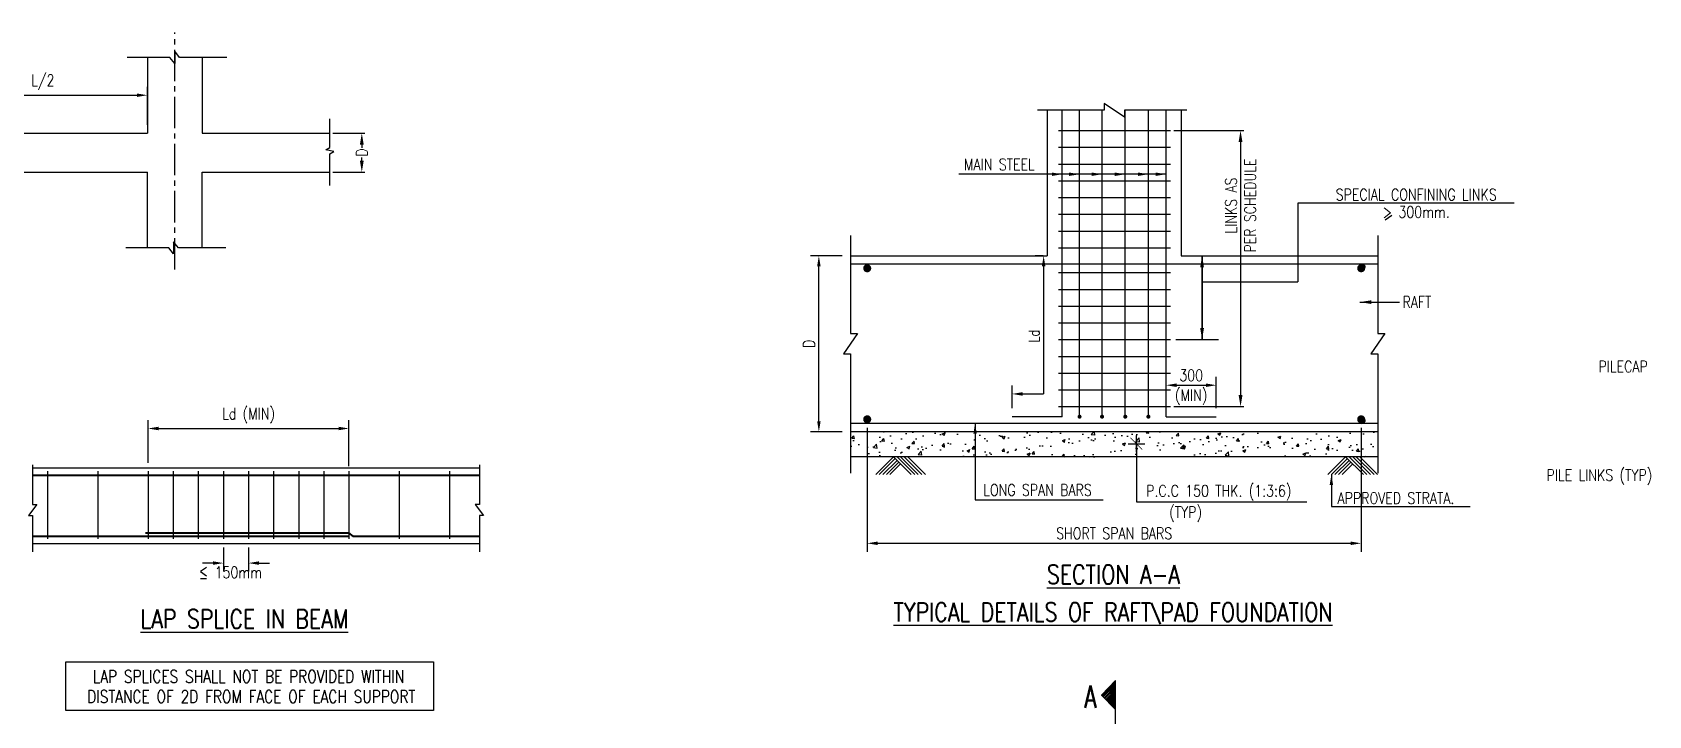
# Model space of a CAD drawing. Extents: x 455722 to 1142355, y -625363 to -272741.
# Drawn here: x 547374 to 585997, y -324056 to -307737 of the extents above; entities that cross this region are included whole.
import ezdxf
from ezdxf.enums import TextEntityAlignment as Align
from ezdxf.lldxf.tags import DXFTag

# ---------------------------------------------------------------- set-up
doc = ezdxf.new("R2010")
doc.units = 0
doc.header["$LTSCALE"] = 500
doc.header["$MEASUREMENT"] = 0
doc.linetypes.add('CENTER2', pattern=[1.125, 0.75, -0.125, 0.125, -0.125])
doc.layers.get('DEFPOINTS').update_dxf_attribs({"color": 4})
for name, color, linetype in [('CEN', 8, 'CENTER'), ('COL', 1, 'Continuous'), ('col & circal', 8, 'CENTER2'), ('CUTOUT2', 9, 'Continuous'), ('DIM', 5, 'Continuous'), ('DIM1', 5, 'Continuous'), ('FRAME', 6, 'Continuous'), ('LINK', 2, 'Continuous'), ('MISC', 5, 'Continuous'), ('NO. SECTION', 1, 'Continuous'), ('P.C.C', 8, 'Continuous'), ('RING', 4, 'Continuous'), ('S-CONCRET LINE', 4, 'Continuous'), ('S-DIM-1', 5, 'Continuous'), ('S-REINFORCEMENT', 6, 'Continuous'), ('S-TEXT-1', 4, 'Continuous'), ('S-TITLE', 6, 'Continuous'), ('TEXT1', 2, 'Continuous'), ('TXT', 4, 'Continuous')]:
    doc.layers.add(name, color=color, linetype=linetype)
doc.styles.add('ROMANS', font='r.shx', dxfattribs={"width": 0.8, "height": 275, "bigfont": 'bigfont.shx'})
tags = doc.linetypes.add('CENTER', pattern=[2, 1.25, -0.25, 0.25, -0.25]).pattern_tags.tags
tags[10:11] = [DXFTag(74, 4), DXFTag(75, 0), DXFTag(340, '0'), DXFTag(46, 1.0), DXFTag(50, 0.0), DXFTag(44, 0.0), DXFTag(45, 0.0)]
tags[8:9] = [DXFTag(74, 4), DXFTag(75, 0), DXFTag(340, '0'), DXFTag(46, 1.0), DXFTag(50, 0.0), DXFTag(44, 0.0), DXFTag(45, 0.0)]
tags[6:7] = [DXFTag(74, 4), DXFTag(75, 0), DXFTag(340, '0'), DXFTag(46, 1.0), DXFTag(50, 0.0), DXFTag(44, 0.0), DXFTag(45, 0.0)]
tags[4:5] = [DXFTag(74, 4), DXFTag(75, 0), DXFTag(340, '0'), DXFTag(46, 1.0), DXFTag(50, 0.0), DXFTag(44, 0.0), DXFTag(45, 0.0)]
doc.dimstyles.new('Copy of INT2TIMES', dxfattribs={"dimtxt": 300, "dimasz": 275, "dimexe": 75, "dimexo": 75, "dimgap": 40, "dimtad": 1, "dimdec": 0, "dimlfac": 0.5, "dimrnd": 5, "dimzin": 0, "dimdsep": 46, "dimtxsty": 'ROMANS', "dimcen": -1, "dimclrd": 5, "dimclre": 5, "dimclrt": 4, "dimadec": 0, "dimazin": 0, "dimtfac": 1, "dimtdec": 0, "dimtix": 1, "dimtofl": 0, "dimtmove": 2, "dimatfit": 3, "dimfxl": 0, "dimtolj": 1, "dimtzin": 0, "dimarcsym": 0})
doc.dimstyles.new('dim100', dxfattribs={"dimtxt": 250, "dimasz": 250, "dimexe": 200, "dimexo": 200, "dimgap": 100, "dimtad": 1, "dimdec": 0, "dimzin": 0, "dimdsep": 46, "dimtxsty": 'ROMANS', "dimcen": 0, "dimclrd": 5, "dimclre": 5, "dimclrt": 4, "dimadec": 0, "dimazin": 0, "dimtfac": 1, "dimtdec": 0, "dimtix": 1, "dimtofl": 0, "dimtmove": 2, "dimatfit": 3, "dimfxl": 0, "dimtolj": 1, "dimtzin": 0, "dimlwd": -1, "dimlwe": -1, "dimarcsym": 0})
doc.dimstyles.new('dim25', dxfattribs={"dimtxt": 250, "dimasz": 250, "dimexe": 200, "dimexo": 200, "dimgap": 100, "dimtad": 1, "dimdec": 0, "dimlfac": 0.25, "dimzin": 0, "dimdsep": 46, "dimtxsty": 'ROMANS', "dimcen": 0, "dimclrd": 5, "dimclre": 5, "dimclrt": 4, "dimadec": 0, "dimazin": 0, "dimtfac": 1, "dimtdec": 0, "dimtix": 1, "dimtofl": 0, "dimtmove": 2, "dimatfit": 3, "dimfxl": 0, "dimtolj": 1, "dimtzin": 0, "dimlwd": -1, "dimlwe": -1, "dimarcsym": 0})
doc.dimstyles.new('INT$7', dxfattribs={"dimtxt": 9, "dimasz": 8, "dimexe": 8, "dimexo": 3, "dimgap": 2, "dimtad": 1, "dimdec": 0, "dimzin": 0, "dimdsep": 46, "dimtxsty": 'ROMANS', "dimblk": 'DIMTICK', "dimcen": -0.25, "dimclrd": 5, "dimclre": 5, "dimclrt": 4, "dimadec": 0, "dimazin": 0, "dimtfac": 1, "dimtdec": 0, "dimtix": 1, "dimtofl": 0, "dimtmove": 2, "dimatfit": 3, "dimldrblk": 'DIMTICK', "dimfxl": 0, "dimtolj": 1, "dimtzin": 0, "dimarcsym": 0})

# ---------------------------------------------------------------- blocks, each defined once
blk = doc.blocks.new('*D50')
at = {"layer": 'DEFPOINTS', "color": 0, "transparency": 16777216}
for p in [(554940.3539177475, -317197.9257922317), (550140.3539177475, -318219.5636141989), (554940.3539177475, -318300.8436141992)]:
    blk.add_point(p, dxfattribs=at)
at = {"layer": 'S-DIM-1', "color": 5, "transparency": 16777216}
for p, q in [((550140.3539177475, -318019.5636141989), (550140.3539177475, -316997.9257922317)), ((554940.3539177475, -318100.8436141992), (554940.3539177475, -316997.9257922317)), ((550390.3539177475, -317197.9257922317), (554690.3539177475, -317197.9257922317))]:
    blk.add_line(p, q, dxfattribs=at)
for points in [[(550390.3539177475, -317156.259125565), (550390.3539177475, -317239.5924588984), (550140.3539177475, -317197.9257922317)], [(554690.3539177475, -317156.259125565), (554690.3539177475, -317239.5924588984), (554940.3539177475, -317197.9257922317)]]:
    blk.add_solid(points, dxfattribs=at)
at = {"layer": 'S-DIM-1', "color": 4, "transparency": 16777216, "insert": (552540.3539177475, -316888.4019827079), "char_height": 275, "attachment_point": 5, "style": 'ROMANS'}
blk.add_mtext('\\A1;Ld (MIN)', dxfattribs=at)
blk = doc.blocks.new('*D51')
at = {"layer": 'DEFPOINTS', "color": 0, "transparency": 16777216}
for p in [(551940.3539177466, -319836.1236141999), (552540.3539177484, -319836.1236141999), (552540.3539177484, -320412.2330641821)]:
    blk.add_point(p, dxfattribs=at)
at = {"layer": 'S-DIM-1', "color": 5, "transparency": 16777216}
for p, q in [((551940.3539177466, -320036.1236141999), (551940.3539177466, -320612.2330641821)), ((552540.3539177484, -320036.1236141999), (552540.3539177484, -320612.2330641821)), ((551690.3539177466, -320412.2330641821), (551440.3539177466, -320412.2330641821)), ((552790.3539177484, -320412.2330641821), (553040.3539177484, -320412.2330641821))]:
    blk.add_line(p, q, dxfattribs=at)
for points in [[(551690.3539177466, -320370.5663975154), (551690.3539177466, -320453.8997308488), (551940.3539177466, -320412.2330641821)], [(552790.3539177484, -320370.5663975154), (552790.3539177484, -320453.8997308488), (552540.3539177484, -320412.2330641821)]]:
    blk.add_solid(points, dxfattribs=at)
at = {"layer": 'S-DIM-1', "color": 4, "transparency": 16777216, "insert": (552033.2779879661, -320634.7095825309), "char_height": 275, "attachment_point": 5, "style": 'ROMANS'}
blk.add_mtext('\\A1; {\\H1.0833x;≤\\H0.9231x; 150mm}', dxfattribs=at)
blk = doc.blocks.new('*D152')
at = {"layer": 'DEFPOINTS', "color": 0, "ltscale": 2, "transparency": 16777216}
for p in [(554483.2909680668, -310141.6511705411), (555246.9577370638, -310141.6511705411), (554483.2909680668, -311075.2873114762)]:
    blk.add_point(p, dxfattribs=at)
at = {"layer": 'DIM', "color": 5, "lineweight": -2, "ltscale": 2, "transparency": 16777216}
for p, q in [((554558.2909680668, -310141.6511705411), (555321.9577370638, -310141.6511705411)), ((555246.9577370638, -310416.6511705411), (555246.9577370638, -310495.1359076786)), ((555246.9577370638, -310800.2873114762), (555246.9577370638, -310721.8025743453)), ((554558.2909680668, -311075.2873114762), (555321.9577370638, -311075.2873114762))]:
    blk.add_line(p, q, dxfattribs=at)
at = {"layer": 'DIM', "color": 5, "ltscale": 2, "transparency": 16777216}
for points in [[(555201.1244037304, -310416.6511705411), (555292.7910703971, -310416.6511705411), (555246.9577370638, -310141.6511705411)], [(555201.1244037304, -310800.2873114762), (555292.7910703971, -310800.2873114762), (555246.9577370638, -311075.2873114762)]]:
    blk.add_solid(points, dxfattribs=at)
at = {"layer": 'DIM', "color": 4, "ltscale": 2, "transparency": 16777216, "insert": (555246.9577370647, -310608.4692410119), "char_height": 275, "attachment_point": 5, "rotation": 90, "style": 'ROMANS'}
blk.add_mtext('\\A1;{D}', dxfattribs=at)
blk = doc.blocks.new('*D159')
at = {"layer": 'DEFPOINTS', "color": 0, "transparency": 16777216}
for p in [(550123.3005910756, -309238.3729646509), (545123.3005910756, -310141.6511705411), (550123.3005910756, -310141.6511705411)]:
    blk.add_point(p, dxfattribs=at)
at = {"layer": 'S-DIM-1', "color": 5, "transparency": 16777216}
for p, q in [((545123.3005910756, -309941.6511705411), (545123.3005910756, -309038.3729646509)), ((545373.3005910756, -309238.3729646509), (549873.3005910756, -309238.3729646509)), ((550123.3005910756, -309941.6511705411), (550123.3005910756, -309038.3729646509))]:
    blk.add_line(p, q, dxfattribs=at)
for points in [[(545373.3005910756, -309196.7062979842), (545373.3005910756, -309280.0396313175), (545123.3005910756, -309238.3729646509)], [(549873.3005910756, -309196.7062979842), (549873.3005910756, -309280.0396313175), (550123.3005910756, -309238.3729646509)]]:
    blk.add_solid(points, dxfattribs=at)
at = {"layer": 'S-DIM-1', "color": 4, "transparency": 16777216, "insert": (547623.3005910756, -308928.8491551271), "char_height": 275, "attachment_point": 5, "style": 'ROMANS'}
blk.add_mtext('\\A1;L/2', dxfattribs=at)
blk = doc.blocks.new('*D206')
at = {"layer": 'DEFPOINTS', "color": 0, "transparency": 16777216}
for p in [(566168.3416172678, -313074.698558556), (566925.1747494468, -313074.698558556), (566925.1747494477, -317274.698558556)]:
    blk.add_point(p, dxfattribs=at)
at = {"layer": 'DIM', "color": 5, "transparency": 16777216}
for p, q in [((566725.1747494468, -313074.698558556), (565968.3416172678, -313074.698558556)), ((566168.3416172678, -317024.698558556), (566168.3416172678, -313324.698558556)), ((566725.1747494477, -317274.698558556), (565968.3416172678, -317274.698558556))]:
    blk.add_line(p, q, dxfattribs=at)
for points in [[(566126.6749506012, -313324.698558556), (566210.0082839344, -313324.698558556), (566168.3416172678, -313074.698558556)], [(566126.6749506012, -317024.698558556), (566210.0082839344, -317024.698558556), (566168.3416172678, -317274.698558556)]]:
    blk.add_solid(points, dxfattribs=at)
at = {"layer": 'DIM', "color": 4, "transparency": 16777216, "insert": (565930.8416172679, -315174.698558556), "char_height": 275, "attachment_point": 5, "rotation": 90, "style": 'ROMANS'}
blk.add_mtext('\\A1;D', dxfattribs=at)
blk = doc.blocks.new('*D207')
at = {"layer": 'DEFPOINTS', "color": 0, "ltscale": 2, "transparency": 16777216}
for p in [(574572.9831985253, -310081.3724078464), (574572.9831985196, -316674.698558556), (576244.3093826582, -316674.698558556)]:
    blk.add_point(p, dxfattribs=at)
at = {"layer": 'DIM', "color": 5, "lineweight": -2, "ltscale": 2, "transparency": 16777216}
for p, q in [((574647.9831985253, -310081.3724078464), (576319.3093826582, -310081.3724078464)), ((576244.3093826582, -310356.3724078464), (576244.3093826582, -316399.698558556)), ((574647.9831985196, -316674.698558556), (576319.3093826582, -316674.698558556))]:
    blk.add_line(p, q, dxfattribs=at)
at = {"layer": 'DIM', "color": 5, "ltscale": 2, "transparency": 16777216}
for points in [[(576198.4760493248, -310356.3724078464), (576290.1427159916, -310356.3724078464), (576244.3093826582, -310081.3724078464)], [(576198.4760493248, -316399.698558556), (576290.1427159916, -316399.698558556), (576244.3093826582, -316674.698558556)]]:
    blk.add_solid(points, dxfattribs=at)
at = {"layer": 'DIM', "color": 4, "ltscale": 2, "transparency": 16777216, "insert": (576244.3093826583, -311874.1672490566), "char_height": 275, "attachment_point": 5, "rotation": 90, "style": 'ROMANS'}
blk.add_mtext('\\A1;LINKS AS \\PPER SCHEDULE', dxfattribs=at)
blk = doc.blocks.new('*D208')
at = {"layer": 'DEFPOINTS', "color": 0, "transparency": 16777216}
for p in [(575665.174749444, -316164.1155685751), (574465.174749444, -316915.698558556), (575665.174749444, -316915.698558556)]:
    blk.add_point(p, dxfattribs=at)
at = {"layer": 'DIM', "color": 5, "transparency": 16777216}
for p, q in [((574465.174749444, -316715.698558556), (574465.174749444, -315964.1155685751)), ((574715.174749444, -316164.1155685751), (575415.174749444, -316164.1155685751)), ((575665.174749444, -316715.698558556), (575665.174749444, -315964.1155685751))]:
    blk.add_line(p, q, dxfattribs=at)
for points in [[(574715.174749444, -316122.4489019084), (574715.174749444, -316205.7822352418), (574465.174749444, -316164.1155685751)], [(575415.174749444, -316122.4489019084), (575415.174749444, -316205.7822352418), (575665.174749444, -316164.1155685751)]]:
    blk.add_solid(points, dxfattribs=at)
at = {"layer": 'DIM', "color": 4, "transparency": 16777216, "char_height": 275, "style": 'ROMANS'}
for s, insert, attachment_point in [('\\A1;300', (575065.174749444, -316064.1155685751), 8), ('\\A1;(MIN)', (575065.174749444, -316264.1155685751), 2)]:
    blk.add_mtext(s, dxfattribs=dict(at, insert=insert, attachment_point=attachment_point))
blk = doc.blocks.new('DIMTICK')
for p, q in [((-1, 0), (1, 0)), ((0, 1), (0, -1))]:
    blk.add_line(p, q)
at = {"color": 2, "const_width": 0.1}
blk.add_lwpolyline([(0.7071067811865461, 0.7071067811865461), (-0.7071067811865479, -0.7071067811865461)], dxfattribs=at)
blk = doc.blocks.new('*D209')
at = {"layer": 'DEFPOINTS', "color": 0, "transparency": 16777216}
for p in [(567323.3372513882, -316978.1362735034), (579127.0122475063, -316978.1362735034), (579127.0122475063, -319939.9067839026)]:
    blk.add_point(p, dxfattribs=at)
at = {"layer": 'DIM', "color": 5, "transparency": 16777216}
for p, q in [((567323.3372513882, -317178.1362735034), (567323.3372513882, -320139.9067839026)), ((579127.0122475063, -317178.1362735034), (579127.0122475063, -320139.9067839026)), ((567573.3372513882, -319939.9067839026), (578877.0122475063, -319939.9067839026))]:
    blk.add_line(p, q, dxfattribs=at)
for points in [[(567573.3372513882, -319898.2401172359), (567573.3372513882, -319981.5734505693), (567323.3372513882, -319939.9067839026)], [(578877.0122475063, -319898.2401172359), (578877.0122475063, -319981.5734505693), (579127.0122475063, -319939.9067839026)]]:
    blk.add_solid(points, dxfattribs=at)
at = {"layer": 'DIM', "color": 4, "transparency": 16777216, "insert": (573225.1747494473, -319702.4067839026), "char_height": 275, "attachment_point": 5, "style": 'ROMANS'}
blk.add_mtext('\\A1;SHORT SPAN BARS', dxfattribs=at)

msp = doc.modelspace()

# ---------------------------------------------------------------- hatches: boundary and pattern name
at = {"layer": 'NO. SECTION', "ltscale": 5}
h = msp.add_hatch(dxfattribs=at)
h.set_pattern_fill('ANSI31', color=256, scale=220.6809137941332, angle=89.99999999999994, style=0)
h.set_pattern_definition([(224.9999999999999, (575613.8696618025, -232795.3387201431), (-19.50562132778443, 19.50562132778446), [])])
h.paths.add_polyline_path([(572918.0521957497, -323563.198686437), (573259.9777084764, -323215.2110989022), (573259.9777084764, -323911.1862739703)])
at = {"layer": 'P.C.C', "linetype": 'Continuous'}
h = msp.add_hatch(dxfattribs=at)
h.set_pattern_fill('AR-CONC', color=8, scale=100, style=0)
h.set_pattern_definition([(49.99999999999999, (-118109.3252977303, -406244.1155836793), (717.2601826007532, -62.75213498259502), [75, -825]), (355, (-118109.3252977303, -406244.1155836793), (-138.751333613, 752.1921337000117), [60, -660]), (100.4514, (-118049.55361773, -406249.3449236784), (578.5093817140216, 689.4395420609535), [63.74018999999961, -701.1421119999931]), (46.18419999999999, (-118109.3252977303, -406044.1155836793), (1067.241048625644, -165.5190143290179), [112.4999999999997, -1237.499999999996]), (96.63559999999971, (-118020.3885527302, -406057.9088906782), (934.6627055487033, 974.1178709004416), [95.61028799999953, -1051.712999999991]), (351.1842000000001, (-118109.3252977303, -406044.1155836793), (934.6619451336273, 974.1186009253246), [90, -990]), (21, (-118009.3252977312, -406094.1155836793), (596.9070521184617, -402.6188906653386), [75, -825]), (326, (-118009.3252977312, -406094.1155836793), (243.3153319215817, 725.150045046853), [60, -660]), (71.45140000000002, (-117959.5830647305, -406127.6671896783), (840.2226285814899, 322.5304967099523), [63.74018999999966, -701.1421119999944]), (37.50000000000001, (-118109.3252977303, -406244.1155836793), (12.15985531729071, 332.8938538313115), [0, -652, 0, -670, 0, -662.5]), (7.499999999999999, (-118109.3252977303, -406244.1155836793), (263.0695374421486, 394.4117118823602), [0, -382, 0, -637, 0, -252.5]), (327.5, (-118332.3252977303, -406244.1155836793), (533.8224361724093, -22.55487173437976), [0, -250, 0, -780, 0, -1035]), (317.5, (-118432.3252977303, -406244.1155836793), (583.1861693423863, 100.1049823323176), [0, -325, 0, -518, 0, -735])])
h.paths.add_polyline_path([(566925.1747494476, -317274.698558556), (566925.1747494476, -317874.698558556), (571180.0619347065, -317874.698558556), (571180.0619347065, -317274.698558556)])
h.paths.add_polyline_path([(579525.1747494476, -317874.698558556), (579525.1747494478, -317274.698558556), (571180.0619347065, -317274.698558556), (571180.0619347065, -317874.698558556)])

# ---------------------------------------------------------------- linework, layer by layer
at = {"layer": 'CEN', "linetype": 'Continuous'}
msp.add_line((574694.9411127593, -315074.698558556), (575713.9411127584, -315074.698558556), dxfattribs=at)
at = {"layer": 'COL', "linetype": 'Continuous', "const_width": 48}
for points in [[(572372.950436265, -316915.698558556, 1), (572420.950436265, -316915.698558556, 1)], [(572911.3680434066, -316915.698558556, 0.9999999999999998), (572959.3680434066, -316915.698558556, 1)], [(573466.1940969413, -316915.698558556, 1), (573514.1940969403, -316915.698558556, 1)], [(574018.8058936333, -316915.698558556, 0.9999999999999998), (574066.8058936333, -316915.698558556, 1)]]:
    msp.add_lwpolyline(points, format="xyb", close=True, dxfattribs=at)
at = {"layer": 'col & circal', "linetype": 'CENTER2', "ltscale": 2}
msp.add_line((550777.682326339, -313400.8187654586), (550777.682326339, -307736.6944783401), dxfattribs=at)
at = {"layer": 'CUTOUT2', "linetype": 'Continuous', "elevation": -1.160085e-10}
for points in [[(552024.7014595538, -308335.755812462), (550890.1670550441, -308335.7319646743), (550777.6823263362, -308190.1332351076), (550777.6823263362, -308480.0562824118), (550662.3473726816, -308335.7319646743), (549637.7598549274, -308335.7649667971)], [(554483.2860702339, -311391.4164010398), (554483.3019687606, -310635.0601313668), (554580.3677884701, -310579.013414707), (554387.085756934, -310541.1272097491), (554483.3019687606, -310483.180343125), (554483.2799673441, -309800.1219979562)], [(551997.9484368216, -312881.8510699826), (550863.414032311, -312881.827222195), (550750.929303604, -312736.2284926292), (550750.929303604, -313026.1515399329), (550635.5943499485, -312881.827222195), (549611.0068321961, -312881.8602243178)]]:
    msp.add_lwpolyline(points, dxfattribs=at)
at = {"layer": 'DIM'}
for p, q in [((582780.0568654162, -311820.2610560005), (577611.3033851252, -311820.2610560005)), ((577611.3033851252, -311820.2610560005), (577611.3033851252, -313698.0654268112)), ((575325.2745276847, -313698.0654268112), (577611.3033851252, -313698.0654268112))]:
    msp.add_line(p, q, dxfattribs=at)
at = {"layer": 'DIM', "color": 5}
for p, q in [((571526.3093826582, -313074.698558556), (571339.3093826582, -313074.698558556)), ((571539.3093826582, -313324.698558556), (571539.3093826582, -316372.9113608432)), ((570785.1747494477, -316715.698558556), (570785.1747494477, -316172.9113608432)), ((571035.1747494477, -316372.9113608432), (571539.3093826582, -316372.9113608432))]:
    msp.add_line(p, q, dxfattribs=at)
at = {"layer": 'DIM', "color": 8}
for points in [[(574959.1157230884, -309598.5811969825), (573468.5831843803, -309598.5811969825), (573468.5831843803, -309764.9453892895), (572981.7663145114, -309432.2170046736), (572981.7663145114, -309598.5811969825), (571393.4719831818, -309598.5811969824)], [(566925.1747494477, -312590.8899543257), (566925.1747494477, -314931.2901236216), (567091.5389417547, -314931.2901236216), (566758.8105571389, -315418.1069934905), (566925.1747494477, -315418.1069934905), (566925.1747494477, -318263.4978194836)], [(579525.1747494477, -312590.8899543257), (579525.1747494477, -314931.2901236216), (579691.5389417547, -314931.2901236216), (579358.8105571389, -315418.1069934905), (579525.1747494477, -315418.1069934905), (579525.1747494477, -318263.4978194836)]]:
    msp.add_lwpolyline(points, dxfattribs=at)
at = {"layer": 'DIM', "color": 5}
for points in [[(571497.6427159931, -313324.698558556), (571580.9760493243, -313324.698558556), (571539.3093826582, -313074.698558556)], [(571035.1747494477, -316331.2446941762), (571035.1747494477, -316414.5780275102), (570785.1747494477, -316372.9113608432)]]:
    msp.add_solid(points, dxfattribs=at)
at = {"layer": 'DIM1', "elevation": -1.160391e-10}
msp.add_lwpolyline([(548171.3234659766, -322774.1177870617), (556961.0646505037, -322774.1177870617), (556961.0646505037, -323935.1006693998), (548171.3234659766, -323935.1006693998)], close=True, dxfattribs=at)
at = {"layer": 'FRAME'}
for centre, start, end in [((579145.1747494468, -313354.698558556), 0, 90), ((579145.1747494468, -316994.698558556), 270, 0)]:
    msp.add_arc(centre, 80, start, end, dxfattribs=at)
at = {"layer": 'LINK'}
for p, q in [((571892.4371939757, -310081.3724078455), (574572.9831985253, -310081.3724078464)), ((571892.4371939756, -310481.3724078455), (574572.9831985252, -310481.3724078464)), ((571892.4371939754, -310881.3724078455), (574572.983198525, -310881.3724078464)), ((571892.4371939753, -311281.3724078454), (574572.9831985249, -311281.3724078463)), ((571892.4371939752, -311681.3724078454), (574572.9831985248, -311681.3724078463)), ((571892.4371939751, -312081.3724078454), (574572.9831985247, -312081.3724078463)), ((571892.437193975, -312481.3724078453), (574572.9831985246, -312481.3724078463)), ((571892.4371939728, -312881.3724078453), (574572.9831985242, -312881.3724078463)), ((571892.4371939746, -313474.698558556), (574572.9831985242, -313474.698558557)), ((571892.4371939746, -313874.698558556), (574572.9831985242, -313874.698558556)), ((571892.4371939746, -314274.698558556), (574572.9831985242, -314274.698558556)), ((571892.4371939746, -314674.698558556), (574572.9831985242, -314674.698558556)), ((571892.4371939728, -315074.698558556), (574572.9831985233, -315074.698558556)), ((571892.4371939728, -315474.698558556), (574572.9831985233, -315474.698558556)), ((571892.4371939728, -315874.698558556), (574572.9831985233, -315874.698558556)), ((571892.4371939728, -316274.698558556), (574572.9831985233, -316274.698558556)), ((571892.437193969, -316674.698558556), (574572.9831985196, -316674.698558556))]:
    msp.add_line(p, q, dxfattribs=at)
at = {"layer": 'MISC', "elevation": -1.160391e-10}
for points in [[(547378.3899180673, -318069.179169469), (547378.3899180673, -319015.5185478609), (547484.7489540686, -319015.5185478609), (547280.2122549887, -319277.6062442428), (547378.3899180673, -319277.6062442428), (547378.3899180673, -320139.6704273629)], [(558059.4379174279, -318069.179169469), (558059.4379174279, -319015.5185478609), (557953.0788814265, -319015.5185478609), (558157.6155805064, -319277.6062442428), (558059.4379174279, -319277.6062442428), (558059.4379174279, -320139.6704273629)]]:
    msp.add_lwpolyline(points, dxfattribs=at)
at = {"layer": 'NO. SECTION'}
for p, q in [((573259.9777084764, -323215.2110989022), (572918.0521957497, -323563.198686437)), ((573259.9777084764, -324255.6692374556), (573259.9777084764, -323215.2110989022)), ((573259.9777084764, -323911.1862739703), (572918.0521957497, -323563.198686437))]:
    msp.add_line(p, q, dxfattribs=at)
at = {"layer": 'P.C.C', "color": 8, "linetype": 'Continuous'}
for p, q in [((579525.1747494477, -317274.698558556), (566925.1747494477, -317274.698558556)), ((579525.1747494477, -317874.698558556), (566925.1747494477, -317874.698558556))]:
    msp.add_line(p, q, dxfattribs=at)
at = {"layer": 'RING', "linetype": 'Continuous'}
for p, q in [((567526.5989237205, -318298.9626272671), (567950.8629924321, -317874.698558556)), ((567611.4517374636, -318298.9626272671), (567993.2893993036, -317917.1249654271)), ((567696.3045512029, -318298.9626272671), (568035.7158061742, -317959.5513722996)), ((567781.1573649478, -318298.9626272671), (568078.1422130457, -318001.9777791692)), ((567866.010178689, -318298.9626272671), (568120.5686199173, -318044.4041860412)), ((568375.1270611436, -318298.9626272671), (567950.8629924321, -317874.698558556)), ((568459.9798748858, -318298.9626272671), (568035.7158061742, -317874.698558556)), ((568544.8326886279, -318298.9626272671), (568120.5686199173, -317874.698558556)), ((568629.6855023709, -318298.9626272671), (568205.4214336594, -317874.698558556)), ((568714.5383161131, -318298.9626272671), (568290.2742474015, -317874.698558556)), ((578330.4565488161, -318298.9626272671), (578754.7206175285, -317874.698558556)), ((578415.3093625591, -318298.9626272671), (578797.147024401, -317917.1249654271)), ((578500.1621763012, -318298.9626272671), (578839.5734312716, -317959.5513722996)), ((578585.0149900434, -318298.9626272685), (578881.9998381422, -318001.9777791701)), ((578669.8678037864, -318298.9626272685), (578924.4262450146, -318044.4041860412)), ((579178.9846862401, -318298.9626272685), (578754.7206175276, -317874.698558556)), ((579263.8374999822, -318298.9626272671), (578839.5734312716, -317874.698558556)), ((579348.6903137253, -318298.9626272685), (578924.4262450146, -317874.698558556)), ((579433.5431274674, -318298.9626272671), (579009.2790587558, -317874.698558556)), ((579518.3959412114, -318298.9626272671), (579094.1318724989, -317874.698558556))]:
    msp.add_line(p, q, dxfattribs=at)
at = {"layer": 'S-CONCRET LINE', "color": 130}
for p, q in [((550123.3005910728, -308335.0947587602), (550123.3005910728, -310141.6511705411)), ((551432.0640616042, -308335.0947587602), (551432.0640616042, -310141.6511705411)), ((540123.3005910756, -310141.6511705411), (550123.3005910728, -310141.6511705411)), ((551432.0640616042, -310141.6511705411), (554483.2909680668, -310141.6511705411)), ((540123.3005910756, -311075.2873114762), (550123.3005910728, -311075.2873114762)), ((550123.3005910728, -312881.8437232561), (550123.3005910728, -311075.2873114762)), ((551432.0640616042, -311075.2873114762), (554483.2909680668, -311075.2873114762)), ((551432.0640616042, -312881.8437232561), (551432.0640616042, -311075.2873114762)), ((547378.3899180673, -318140.8436141992), (558059.4379174279, -318140.8436141992)), ((547378.3899180673, -319940.8436142001), (558059.4379174279, -319940.8436142001))]:
    msp.add_line(p, q, dxfattribs=at)
at = {"layer": 'S-CONCRET LINE', "color": 130, "linetype": 'Continuous'}
for p, q in [((571625.1747494459, -309598.5811969824), (571625.1747494459, -313074.698558556)), ((574825.1747494468, -309598.5811969825), (574825.1747494459, -313074.698558556)), ((566925.1747494468, -313074.698558556), (571625.1747494459, -313074.698558556)), ((574825.1747494458, -313074.698558556), (579525.1747494468, -313074.698558556))]:
    msp.add_line(p, q, dxfattribs=at)
at = {"layer": 'S-REINFORCEMENT'}
for p, q in [((571985.1747494477, -316915.698558556), (571985.1747494461, -309598.5811969824)), ((572396.950436265, -316879.9636919504), (572396.9504362668, -309598.5811969825)), ((572935.3680434066, -316879.9636919504), (572935.3680434083, -309598.5811969825)), ((573490.1940969431, -316879.9636919504), (573490.1940969437, -309598.5811969825)), ((574042.8058936314, -316879.9636919504), (574042.8058936333, -309598.5811969825)), ((574465.174749444, -316915.698558556), (574465.1747494454, -309598.5811969825)), ((579525.1747494477, -313274.698558556), (566925.1747494477, -313274.698558556)), ((579525.1747494477, -317074.698558556), (566925.1747494477, -317074.698558556)), ((571985.1747494477, -316915.698558556), (570785.1747494477, -316915.698558556)), ((574465.174749444, -316915.698558556), (575665.174749444, -316915.698558556)), ((547740.3539177475, -318219.5636141989), (547740.3539177475, -319836.1236141999)), ((548940.3539177475, -318219.5636141989), (548940.3539177475, -319836.1236141999)), ((550140.3539177475, -318219.5636141989), (550140.3539177475, -319836.1236141999)), ((550740.3539177466, -318219.5636141989), (550740.3539177466, -319836.1236141999)), ((551340.3539177484, -318219.5636141989), (551340.3539177484, -319836.1236141999)), ((551940.3539177466, -318219.5636141989), (551940.3539177466, -319836.1236141999)), ((552540.3539177484, -318219.5636141989), (552540.3539177484, -319836.1236141999)), ((553140.3539177475, -318219.5636141989), (553140.3539177475, -319836.1236141999)), ((553740.3539177484, -318219.5636141989), (553740.3539177484, -319836.1236141999)), ((554340.3539177466, -318219.5636141989), (554340.3539177466, -319836.1236141999)), ((554940.3539177475, -318219.5636141989), (554940.3539177475, -319836.1236141999)), ((556140.3539177475, -318219.5636141989), (556140.3539177475, -319836.1236141999)), ((557340.3539177475, -318219.5636141989), (557340.3539177475, -319836.1236141999)), ((554940.3539177475, -319680.8436141992), (555039.5767962064, -319760.8436141992)), ((554940.3539177475, -319700.8436141992), (555039.5767962064, -319780.8436141992)), ((555039.5767962064, -319760.8436141992), (558059.4379174279, -319760.8436141992))]:
    msp.add_line(p, q, dxfattribs=at)
at = {"layer": 'S-REINFORCEMENT', "linetype": 'Continuous', "const_width": 96}
for points in [[(567275.3372513882, -313371.2608436086, -1), (567371.3372513882, -313371.2608436086, -1)], [(579175.0122475063, -313371.2608436086, 1), (579079.0122475054, -313371.2608436086, 1)], [(567275.3372513882, -316978.1362735034, 1), (567371.3372513882, -316978.1362735034, 1)], [(579175.0122475063, -316978.1362735034, -1), (579079.0122475054, -316978.1362735034, -1)]]:
    msp.add_lwpolyline(points, format="xyb", close=True, dxfattribs=at)
at = {"layer": 'S-REINFORCEMENT', "elevation": -1.160391e-10}
for points in [[(547378.3899180673, -318300.8436141992), (558059.4379174279, -318300.8436141992)], [(547378.3899180673, -318320.8436141992), (558059.4379174279, -318320.8436141992)], [(547378.3899180673, -319760.8436141992), (554940.3539177475, -319760.8436141992)], [(547378.3899180673, -319780.8436141992), (554940.3539177475, -319780.8436141992)], [(550076.9939177472, -319680.8436141992), (554940.3539177475, -319680.8436141992)], [(550076.9939177472, -319700.8436141992), (554940.3539177475, -319700.8436141992)], [(555039.5767962064, -319780.8436141992), (558059.4379174279, -319780.8436141992)]]:
    msp.add_lwpolyline(points, dxfattribs=at)
at = {"layer": 'TXT', "linetype": 'ByBlock'}
msp.add_line((579696.2104702711, -312217.4196003113), (579855.4785781845, -312104.9524889445), dxfattribs=at)

# ---------------------------------------------------------------- texts
at = {"layer": 'DIM', "color": 4, "insert": (571314.3093826592, -314995.198558556), "char_height": 250, "attachment_point": 5, "rotation": 90, "style": 'ROMANS'}
msp.add_mtext('\\A1;Ld', dxfattribs=at)
at = {"layer": 'NO. SECTION', "style": 'ROMANS', "width": 0.7}
msp.add_text('A', height=533.3333333333333, dxfattribs=at).set_placement((572658.9733652542, -323602.3750345517), align=Align.MIDDLE)
at = {"layer": 'S-TEXT-1', "linetype": 'ByBlock', "style": 'ROMANS', "width": 0.8}
for s, p in [('MAIN STEEL', (570481.432140758, -310892.1470771355)), ('SPECIAL CONFINING LINKS', (580442.0735995292, -311612.9754894973)), ('> 300mm.', (580442.0735995292, -312027.9970469583))]:
    msp.add_text(s, height=275, dxfattribs=at).set_placement(p, align=Align.MIDDLE)
for s, p in [('RAFT', (580115.6224863608, -314316.3054326549)), ('PILECAP', (584796.7705836459, -315855.8180768111)), ('PILE LINKS (TYP)', (583555.2873204023, -318448.3153212576)), ('LONG SPAN BARS', (570096.4877937192, -318804.8780977802)), ('P.C.C 150 THK. (1:3:6)', (573989.5416123045, -318824.0262863884)), ('(TYP)', (574541.0416123027, -319335.0192719536)), ('APPROVED STRATA.', (578562.1456493314, -318998.91504539))]:
    msp.add_text(s, height=275, dxfattribs=at).set_placement(p)
at = {"layer": 'S-TITLE', "style": 'ROMANS', "width": 0.8}
for s, p in [('%%USECTION A-A', (573205.7917667001, -320684.4221916188)), ('%%UTYPICAL DETAILS OF RAFT\\PAD FOUNDATION', (573196.7917667001, -321615.8013795856))]:
    msp.add_text(s, height=450, dxfattribs=at).set_placement(p, align=Align.MIDDLE)
msp.add_text('%%ULAP SPLICE IN BEAM', height=450, dxfattribs=at).set_placement((552439.1213213268, -321744.7261748798), align=Align.MIDDLE_CENTER)
at = {"layer": 'TEXT1', "linetype": 'ByBlock', "style": 'ROMANS', "width": 0.8}
for s, p in [('LAP SPLICES SHALL NOT BE PROVIDED WITHIN', (552540.1663879042, -323119.6972194668)), ('DISTANCE OF 2D FROM FACE OF EACH SUPPORT', (552604.588706401, -323600.9556444441))]:
    msp.add_text(s, height=300, dxfattribs=at).set_placement(p, align=Align.MIDDLE)

# ---------------------------------------------------------------- dimensions: what is measured, and where the dimension line sits
at = {"layer": 'DIM', "ltscale": 2}
dim = msp.add_linear_dim(base=(576244.3093826582, -316674.698558556), p1=(574572.9831985253, -310081.3724078464), p2=(574572.9831985196, -316674.698558556), angle=90, text='LINKS AS \\XPER SCHEDULE', dimstyle='Copy of INT2TIMES', override={"dimtxt": 275, "dimtmove": 1}, dxfattribs=at)
dim.commit()
dim.dimension.update_dxf_attribs({"geometry": '*D207', "text_midpoint": (576244.3093826583, -311874.1672490566), "dimtype": 160})
dim = msp.add_linear_dim(base=(555246.9577370638, -310141.6511705411), p1=(554483.2909680668, -311075.2873114762), p2=(554483.2909680668, -310141.6511705411), angle=90, text='{D}', dimstyle='Copy of INT2TIMES', dxfattribs=at)
dim.commit()
dim.dimension.update_dxf_attribs({"geometry": '*D152', "text_midpoint": (555246.9577370647, -310608.4692410119), "dimtype": 160})
at = {"layer": 'DIM'}
dim = msp.add_linear_dim(base=(566168.3416172678, -313074.698558556), p1=(566925.1747494477, -317274.698558556), p2=(566925.1747494468, -313074.698558556), angle=90, text='D', dimstyle='dim25', dxfattribs=at)
dim.commit()
dim.dimension.update_dxf_attribs({"geometry": '*D206', "text_midpoint": (565930.8416172679, -315174.698558556)})
for base, p1, p2, text, picture, middle in [((575665.174749444, -316164.1155685751), (574465.174749444, -316915.698558556), (575665.174749444, -316915.698558556), '<>\\X(MIN)', '*D208', (575065.174749444, -316164.1155685751)), ((579127.0122475063, -319939.9067839026), (567323.3372513882, -316978.1362735034), (579127.0122475063, -316978.1362735034), 'SHORT SPAN BARS', '*D209', (573225.1747494473, -319702.4067839026))]:
    dim = msp.add_linear_dim(base=base, p1=p1, p2=p2, text=text, dimstyle='dim25', dxfattribs=at)
    dim.commit()
    dim.dimension.update_dxf_attribs({"geometry": picture, "text_midpoint": middle})
at = {"layer": 'S-DIM-1'}
for base, p1, p2, text, picture, middle in [((550123.3005910756, -309238.3729646509), (545123.3005910756, -310141.6511705411), (550123.3005910756, -310141.6511705411), 'L/2', '*D159', (547623.3005910756, -308928.8491551271)), ((554940.3539177475, -317197.9257922317), (550140.3539177475, -318219.5636141989), (554940.3539177475, -318300.8436141992), 'Ld (MIN)', '*D50', (552540.3539177475, -316888.4019827079))]:
    dim = msp.add_linear_dim(base=base, p1=p1, p2=p2, text=text, dimstyle='dim100', override={"dimarcsym": 1}, dxfattribs=at)
    dim.commit()
    dim.dimension.update_dxf_attribs({"geometry": picture, "text_midpoint": middle})
dim = msp.add_linear_dim(base=(552540.3539177484, -320412.2330641821), p1=(551940.3539177466, -319836.1236141999), p2=(552540.3539177484, -319836.1236141999), text=' {\\H1.0833x;≤\\H0.9231x; 150mm}', dimstyle='dim100', override={"dimarcsym": 1}, dxfattribs=at)
dim.commit()
dim.dimension.update_dxf_attribs({"geometry": '*D51', "text_midpoint": (552033.2779879661, -320634.7095825309), "dimtype": 160})

# ---------------------------------------------------------------- leaders
at = {"layer": 'DIM'}
for points in [[(571985.1747494468, -311125.3954616142), (569513.3093826592, -311125.3954616142)], [(574042.8058936342, -311125.3954616151), (569693.4405268456, -311125.3954616151)], [(572396.9504362678, -311125.3954616142), (569925.0850694792, -311125.3954616142)], [(574465.1747494468, -311125.3954616151), (570115.8093826582, -311125.3954616151)], [(572935.3680434094, -311125.3954616142), (570463.502676619, -311125.3954616142)], [(573490.1940969441, -311125.3954616151), (571018.3287301555, -311125.3954616151)], [(569900.8093826582, -317074.698558556), (569900.8093826582, -318899.6155685751), (572961.6641264791, -318899.6155685751)], [(578415.3093625591, -318298.9626272671), (578415.3093625591, -319064.1155685751), (581734.7212425107, -319064.1155685751)]]:
    msp.add_leader(points, dimstyle='dim25', dxfattribs=at)
at = {"layer": 'DIM', "ltscale": 2}
for points in [[(575325.2745276847, -315074.698558556), (575325.2745276847, -313074.698558556)], [(575325.2745276847, -313074.698558556), (575325.2745276847, -315074.698558556)], [(579096.874787454, -314180.0982688389), (580042.6322687633, -314180.0982688389)]]:
    msp.add_leader(points, dimstyle='Copy of INT2TIMES', override={"dimtxt": 275, "dimtmove": 1}, dxfattribs=at)
at = {"layer": 'TXT'}
msp.add_leader([(573755.3093826592, -317562.1155685751), (573755.3093826592, -318951.615568576), (577830.2425463204, -318951.615568576)], dimstyle='INT$7', override={"dimasz": 200, "dimgap": 2, "dimtad": 0}, dxfattribs=at)

doc.saveas('drawing.dxf')
